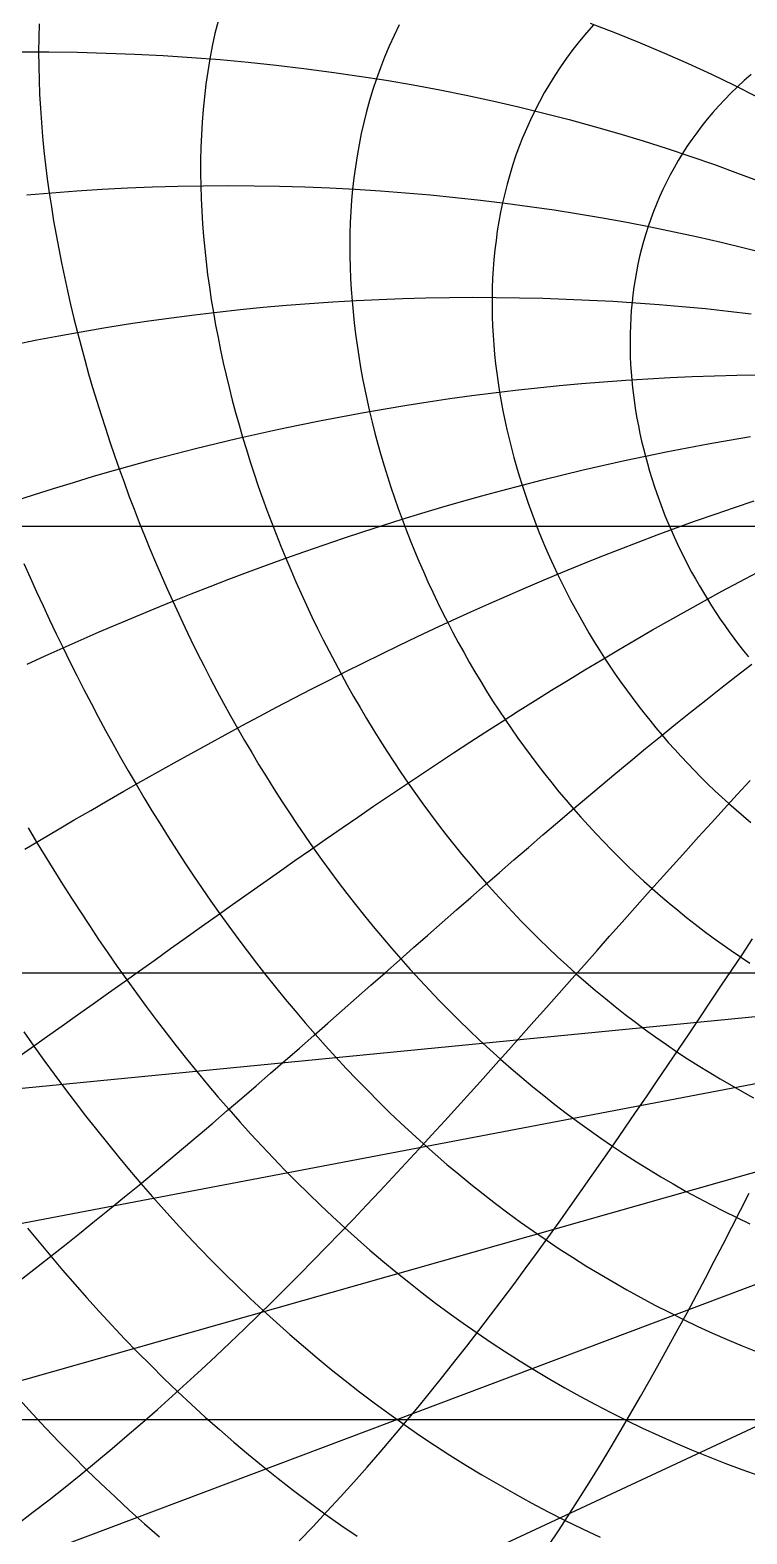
# Model space of a CAD drawing. Header units: millimetres. Extents: x -267 to 267, y -134 to 134.
# Drawn here: x -88.3 to -32.4, y -43.8 to 73.6 of the extents above; entities that cross this region are included whole.
import ezdxf

# ---------------------------------------------------------------- set-up
doc = ezdxf.new("R2010")
doc.units = ezdxf.units.MM
doc.layers.add('ENGRAVE', color=7, linetype='Continuous')

msp = doc.modelspace()

# ---------------------------------------------------------------- linework, layer by layer
at = {"layer": 'ENGRAVE'}
for points in [[(-87.6392, 74.0657), (-87.6717, 72.9634), (-87.6839, 71.861), (-87.6766, 70.7585), (-87.6506, 69.6562), (-87.6068, 68.5541), (-87.5457, 67.4525), (-87.4682, 66.3514), (-87.3747, 65.2509), (-87.2659, 64.1513), (-87.1424, 63.0525), (-87.0045, 61.9548), (-86.8528, 60.8582), (-86.6876, 59.7629), (-86.5095, 58.6689), (-86.3187, 57.5764), (-86.1156, 56.4855), (-85.9006, 55.3962), (-85.6738, 54.3087), (-85.4357, 53.2231), (-85.1865, 52.1395), (-84.9263, 51.0579), (-84.6555, 49.9785), (-84.3742, 48.9014), (-84.0826, 47.8266), (-83.781, 46.7543), (-83.4694, 45.6846), (-83.148, 44.6175), (-82.817, 43.5532), (-82.4764, 42.4917), (-82.1265, 41.4332), (-81.7672, 40.3777), (-81.3988, 39.3254), (-81.0212, 38.2763), (-80.6346, 37.2305), (-80.239, 36.1882), (-79.8346, 35.1495), (-79.4213, 34.1144), (-78.9992, 33.083), (-78.5683, 32.0555), (-78.1287, 31.032), (-77.6804, 30.0125), (-77.2235, 28.9972), (-76.7579, 27.9862), (-76.2836, 26.9796), (-75.8007, 25.9775), (-75.3092, 24.9801), (-74.8091, 23.9874), (-74.3003, 22.9995), (-73.7829, 22.0166), (-73.2568, 21.0388), (-72.7221, 20.0662), (-72.1787, 19.099), (-71.6265, 18.1373), (-71.0657, 17.1811), (-70.496, 16.2307), (-69.9176, 15.2861), (-69.3303, 14.3475), (-68.7341, 13.4151), (-68.1291, 12.4889), (-67.5151, 11.5691), (-66.8922, 10.6559), (-66.2602, 9.7494), (-65.6192, 8.8497), (-64.969, 7.957), (-64.3098, 7.0715), (-63.6413, 6.1932), (-62.9636, 5.3224), (-62.2767, 4.4592), (-61.5804, 3.6038), (-60.8747, 2.7563), (-60.1597, 1.9169), (-59.4352, 1.0858), (-58.7013, 0.2632), (-57.9578, -0.5509), (-57.2048, -1.3562), (-56.4422, -2.1525), (-55.67, -2.9397), (-54.8882, -3.7176), (-54.0967, -4.486), (-53.2955, -5.2447), (-52.4846, -5.9936), (-51.664, -6.7324), (-50.8336, -7.4609), (-49.9936, -8.179), (-49.1438, -8.8865), (-48.2842, -9.5832), (-47.415, -10.2688), (-46.5361, -10.9433), (-45.6474, -11.6063), (-44.7492, -12.2578), (-43.8413, -12.8974), (-42.9239, -13.525), (-41.9969, -14.1405), (-41.0605, -14.7435), (-40.1147, -15.3339), (-39.1596, -15.9116), (-38.1953, -16.4762), (-37.2218, -17.0277), (-36.2392, -17.5658), (-35.2478, -18.0902), (-34.2475, -18.601), (-33.2386, -19.0977), (-32.2211, -19.5803)], [(-73.6918, 74.2738), (-73.93, 73.2931), (-74.1426, 72.3103), (-74.3306, 71.3255), (-74.4948, 70.339), (-74.6363, 69.351), (-74.7559, 68.3617), (-74.8542, 67.3715), (-74.9322, 66.3803), (-74.9906, 65.3885), (-75.0299, 64.3963), (-75.0508, 63.4037), (-75.0539, 62.411), (-75.0398, 61.4184), (-75.009, 60.426), (-74.962, 59.434), (-74.8993, 58.4425), (-74.8212, 57.4517), (-74.7284, 56.4617), (-74.621, 55.4727), (-74.4995, 54.4848), (-74.3643, 53.4981), (-74.2156, 52.5128), (-74.0539, 51.529), (-73.8793, 50.5468), (-73.6922, 49.5664), (-73.4928, 48.5879), (-73.2813, 47.6114), (-73.0581, 46.6371), (-72.8232, 45.665), (-72.577, 44.6952), (-72.3196, 43.728), (-72.0512, 42.7634), (-71.7719, 41.8016), (-71.4819, 40.8426), (-71.1814, 39.8866), (-70.8705, 38.9337), (-70.5494, 37.9839), (-70.218, 37.0376), (-69.8767, 36.0946), (-69.5254, 35.1552), (-69.1643, 34.2196), (-68.7934, 33.2877), (-68.4129, 32.3597), (-68.0228, 31.4357), (-67.6232, 30.516), (-67.2142, 29.6005), (-66.7958, 28.6893), (-66.3681, 27.7828), (-65.9311, 26.8808), (-65.4849, 25.9836), (-65.0295, 25.0913), (-64.565, 24.2041), (-64.0914, 23.3219), (-63.6087, 22.4451), (-63.117, 21.5736), (-62.6162, 20.7077), (-62.1065, 19.8474), (-61.5878, 18.9929), (-61.0602, 18.1443), (-60.5237, 17.3018), (-59.9782, 16.4654), (-59.4238, 15.6354), (-58.8606, 14.8119), (-58.2885, 13.995), (-57.7075, 13.1848), (-57.1177, 12.3815), (-56.519, 11.5852), (-55.9115, 10.7961), (-55.2951, 10.0143), (-54.67, 9.24), (-54.036, 8.4733), (-53.3932, 7.7144), (-52.7417, 6.9634), (-52.0813, 6.2204), (-51.4123, 5.4857), (-50.7344, 4.7593), (-50.0479, 4.0415), (-49.3526, 3.3323), (-48.6486, 2.632), (-47.936, 1.9407), (-47.2147, 1.2586), (-46.4848, 0.5858), (-45.7463, -0.0776), (-44.9992, -0.7313), (-44.2437, -1.3752), (-43.4797, -2.0091), (-42.7072, -2.633), (-41.9264, -3.2465), (-41.1372, -3.8496), (-40.3398, -4.442), (-39.5341, -5.0237), (-38.7204, -5.5945), (-37.8985, -6.1541), (-37.0687, -6.7025), (-36.231, -7.2395), (-35.3855, -7.7648), (-34.5322, -8.2785), (-33.6714, -8.7802), (-32.803, -9.2699), (-31.9272, -9.7474)], [(-59.5538, 73.9662), (-59.9629, 73.1355), (-60.3448, 72.3003), (-60.7006, 71.4608), (-61.0309, 70.6175), (-61.3367, 69.7705), (-61.6185, 68.9201), (-61.8772, 68.0667), (-62.1134, 67.2106), (-62.3278, 66.3518), (-62.521, 65.4908), (-62.6937, 64.6278), (-62.8464, 63.7629), (-62.9796, 62.8964), (-63.094, 62.0286), (-63.19, 61.1596), (-63.2681, 60.2896), (-63.3288, 59.4188), (-63.3725, 58.5475), (-63.3997, 57.6757), (-63.4108, 56.8038), (-63.4061, 55.9318), (-63.386, 55.06), (-63.351, 54.1884), (-63.3013, 53.3174), (-63.2372, 52.4469), (-63.1591, 51.5773), (-63.0673, 50.7086), (-62.962, 49.841), (-62.8435, 48.9746), (-62.7121, 48.1097), (-62.5681, 47.2463), (-62.4116, 46.3845), (-62.2428, 45.5246), (-62.0621, 44.6667), (-61.8696, 43.8108), (-61.6654, 42.9572), (-61.4498, 42.106), (-61.223, 41.2573), (-60.9851, 40.4112), (-60.7362, 39.5679), (-60.4766, 38.7275), (-60.2064, 37.8901), (-59.9256, 37.0559), (-59.6345, 36.225), (-59.3332, 35.3975), (-59.0217, 34.5736), (-58.7003, 33.7533), (-58.3689, 32.9368), (-58.0278, 32.1243), (-57.677, 31.3158), (-57.3165, 30.5115), (-56.9466, 29.7115), (-56.5672, 28.916), (-56.1785, 28.125), (-55.7805, 27.3387), (-55.3733, 26.5572), (-54.957, 25.7807), (-54.5317, 25.0093), (-54.0973, 24.2431), (-53.6541, 23.4822), (-53.2019, 22.7267), (-52.741, 21.9769), (-52.2713, 21.2328), (-51.793, 20.4945), (-51.3059, 19.7622), (-50.8103, 19.036), (-50.3062, 18.3161), (-49.7936, 17.6026), (-49.2726, 16.8955), (-48.7431, 16.1951), (-48.2054, 15.5015), (-47.6593, 14.8148), (-47.105, 14.1351), (-46.5425, 13.4626), (-45.9719, 12.7974), (-45.3932, 12.1397), (-44.8064, 11.4896), (-44.2117, 10.8471), (-43.609, 10.2125), (-42.9985, 9.5859), (-42.3801, 8.9675), (-41.7539, 8.3573), (-41.1201, 7.7555), (-40.4785, 7.1622), (-39.8294, 6.5776), (-39.1728, 6.0018), (-38.5087, 5.4349), (-37.8372, 4.8771), (-37.1584, 4.3285), (-36.4724, 3.7893), (-35.7791, 3.2595), (-35.0788, 2.7394), (-34.3715, 2.229), (-33.6573, 1.7285), (-32.9362, 1.2379), (-32.2084, 0.7576)], [(-44.386, 74.0015), (-44.9531, 73.357), (-45.4953, 72.7052), (-46.013, 72.0465), (-46.5067, 71.3813), (-46.9767, 70.7098), (-47.4237, 70.0325), (-47.848, 69.3495), (-48.25, 68.6613), (-48.6304, 67.9681), (-48.9894, 67.2702), (-49.3275, 66.5679), (-49.6452, 65.8614), (-49.9429, 65.1511), (-50.2211, 64.4371), (-50.48, 63.7198), (-50.7201, 62.9993), (-50.9419, 62.276), (-51.1457, 61.55), (-51.3319, 60.8215), (-51.5007, 60.0909), (-51.6527, 59.3583), (-51.7882, 58.6238), (-51.9074, 57.8879), (-52.0107, 57.1505), (-52.0984, 56.4119), (-52.1709, 55.6724), (-52.2284, 54.932), (-52.2712, 54.1911), (-52.2996, 53.4497), (-52.3138, 52.708), (-52.3143, 51.9662), (-52.301, 51.2246), (-52.2745, 50.4831), (-52.2348, 49.7421), (-52.1822, 49.0017), (-52.1169, 48.2619), (-52.0391, 47.5231), (-51.9492, 46.7853), (-51.8471, 46.0487), (-51.7332, 45.3134), (-51.6076, 44.5796), (-51.4706, 43.8474), (-51.3222, 43.1171), (-51.1627, 42.3886), (-50.9922, 41.6622), (-50.8108, 40.938), (-50.6188, 40.2161), (-50.4163, 39.4966), (-50.2034, 38.7798), (-49.9802, 38.0658), (-49.747, 37.3545), (-49.5037, 36.6463), (-49.2506, 35.9413), (-48.9877, 35.2395), (-48.7153, 34.541), (-48.4333, 33.8461), (-48.1419, 33.1549), (-47.8412, 32.4674), (-47.5314, 31.7839), (-47.2124, 31.1043), (-46.8845, 30.4289), (-46.5476, 29.7578), (-46.202, 29.0911), (-45.8477, 28.4289), (-45.4847, 27.7714), (-45.1132, 27.1187), (-44.7332, 26.4708), (-44.3449, 25.828), (-43.9483, 25.1903), (-43.5434, 24.5579), (-43.1305, 23.9309), (-42.7095, 23.3093), (-42.2805, 22.6934), (-41.8436, 22.0833), (-41.3989, 21.479), (-40.9464, 20.8807), (-40.4863, 20.2886), (-40.0186, 19.7026), (-39.5433, 19.123), (-39.0606, 18.5499), (-38.5705, 17.9834), (-38.0731, 17.4236), (-37.5685, 16.8706), (-37.0568, 16.3246), (-36.5379, 15.7856), (-36.0121, 15.2538), (-35.4794, 14.7292), (-34.9398, 14.2121), (-34.3934, 13.7025), (-33.8404, 13.2006), (-33.2807, 12.7064), (-32.7146, 12.2201), (-32.142, 11.7417)], [(-44.6675, 74.1069), (-42.6934, 73.3516), (-40.7604, 72.5741), (-38.8681, 71.7753), (-37.0159, 70.956), (-35.2032, 70.1171), (-33.4292, 69.2593), (-31.6932, 68.3834)], [(-89.1137, 71.8563), (-86.8776, 71.8583), (-84.6422, 71.8312), (-82.4093, 71.7749), (-80.1806, 71.6895), (-77.9577, 71.5751), (-75.7424, 71.432), (-73.5362, 71.2603), (-71.3408, 71.0602), (-69.1575, 70.8321), (-66.9879, 70.5763), (-64.8332, 70.2931), (-62.6949, 69.9828), (-60.574, 69.646), (-58.4718, 69.283), (-56.3891, 68.8942), (-54.3271, 68.4803), (-52.2865, 68.0416), (-50.2681, 67.5787), (-48.2725, 67.092), (-46.3004, 66.5823), (-44.3522, 66.0499), (-42.4283, 65.4955), (-40.5291, 64.9196), (-38.6548, 64.3228), (-36.8057, 63.7057), (-34.9817, 63.0687), (-33.1831, 62.4125), (-31.4096, 61.7377)], [(-32.1167, 70.0996), (-32.658, 69.6218), (-33.1815, 69.1366), (-33.6875, 68.6441), (-34.176, 68.1447), (-34.647, 67.6387), (-35.1009, 67.1262), (-35.5375, 66.6075), (-35.9573, 66.083), (-36.3601, 65.5528), (-36.7464, 65.0171), (-37.1161, 64.4763), (-37.4695, 63.9305), (-37.8068, 63.38), (-38.1282, 62.825), (-38.4337, 62.2657), (-38.7237, 61.7024), (-38.9983, 61.1352), (-39.2578, 60.5645), (-39.5022, 59.9903), (-39.7318, 59.4129), (-39.9468, 58.8325), (-40.1475, 58.2494), (-40.3339, 57.6636), (-40.5062, 57.0754), (-40.6648, 56.4849), (-40.8097, 55.8925), (-40.9412, 55.2982), (-41.0594, 54.7022), (-41.1646, 54.1047), (-41.2569, 53.5059), (-41.3364, 52.906), (-41.4035, 52.3051), (-41.4582, 51.7033), (-41.5007, 51.1009), (-41.5312, 50.4981), (-41.5498, 49.8949), (-41.5568, 49.2915), (-41.5523, 48.6881), (-41.5364, 48.0849), (-41.5093, 47.4819), (-41.4712, 46.8794), (-41.4222, 46.2774), (-41.3624, 45.6762), (-41.2921, 45.0758), (-41.2112, 44.4765), (-41.1201, 43.8783), (-41.0188, 43.2814), (-40.9074, 42.6859), (-40.7861, 42.092), (-40.6549, 41.4998), (-40.5142, 40.9094), (-40.3638, 40.3209), (-40.2041, 39.7346), (-40.035, 39.1504), (-39.8567, 38.5686), (-39.6694, 37.9893), (-39.4731, 37.4125), (-39.2679, 36.8385), (-39.0539, 36.2673), (-38.8314, 35.699), (-38.6002, 35.1338), (-38.3607, 34.5719), (-38.1127, 34.0132), (-37.8566, 33.458), (-37.5923, 32.9063), (-37.3199, 32.3583), (-37.0396, 31.814), (-36.7514, 31.2737), (-36.4554, 30.7374), (-36.1518, 30.2052), (-35.8406, 29.6772), (-35.5218, 29.1536), (-35.1957, 28.6344), (-34.8622, 28.1198), (-34.5215, 27.6099), (-34.1736, 27.1047), (-33.8187, 26.6044), (-33.4567, 26.1092), (-33.0879, 25.619), (-32.7123, 25.134), (-32.3299, 24.6544)], [(133.5177, 65.4167), (135.4134, 64.8379), (137.2842, 64.2382), (139.1299, 63.6182), (140.9503, 62.9786), (142.7455, 62.3198), (144.5154, 61.6424), (146.2602, 60.9469), (147.9799, 60.234), (149.6749, 59.5041), (151.3452, 58.7579), (152.9911, 57.9957), (154.613, 57.2181), (156.2112, 56.4257), (157.7861, 55.619), (159.3379, 54.7983), (160.8673, 53.9642), (162.3745, 53.1172), (163.8601, 52.2577), (165.3244, 51.3861), (166.768, 50.5029), (-98.844, -49.6085)], [(177.9173, 62.5031), (-87.632, -61.5164)], [(-88.6052, 60.7048), (-86.6531, 60.8745), (-84.6947, 61.022), (-82.7307, 61.1471), (-80.7622, 61.2496), (-78.7899, 61.3294), (-76.8148, 61.3866), (-74.8379, 61.4209), (-72.86, 61.4324), (-70.8821, 61.4211), (-68.9052, 61.387), (-66.9301, 61.33), (-64.9578, 61.2504), (-62.9892, 61.1481), (-61.0252, 61.0232), (-59.0667, 60.876), (-57.1145, 60.7064), (-55.1695, 60.5148), (-53.2325, 60.3012), (-51.3043, 60.0659), (-49.3855, 59.8091), (-47.477, 59.531), (-45.5794, 59.232), (-43.6933, 58.9122), (-41.8193, 58.572), (-39.958, 58.2116), (-38.1099, 57.8315), (-36.2754, 57.4318), (-34.4551, 57.0129), (-32.6493, 56.5752), (-30.8583, 56.1191)], [(-89.555, 49.0385), (-87.8318, 49.3855), (-86.0995, 49.7163), (-84.3585, 50.0309), (-82.6091, 50.3289), (-80.8517, 50.6101), (-79.0866, 50.8744), (-77.3143, 51.1216), (-75.5351, 51.3515), (-73.7495, 51.5639), (-71.958, 51.7586), (-70.1609, 51.9356), (-68.359, 52.0947), (-66.5525, 52.2358), (-64.7421, 52.3587), (-62.9282, 52.4635), (-61.1114, 52.5499), (-59.2923, 52.6179), (-57.4714, 52.6676), (-55.6493, 52.6988), (-53.8265, 52.7115), (-52.0036, 52.7057), (-50.1811, 52.6814), (-48.3597, 52.6387), (-46.5398, 52.5776), (-44.7221, 52.498), (-42.9071, 52.4001), (-41.0953, 52.284), (-39.2873, 52.1497), (-37.4836, 51.9974), (-35.6846, 51.8271), (-33.891, 51.639), (-32.1031, 51.4332)], [(133.5177, 49.9802), (135.1168, 49.3309), (136.6997, 48.6679), (138.2667, 47.9916), (139.8178, 47.3024), (141.3532, 46.6006), (142.8731, 45.8866), (144.3776, 45.1608), (145.867, 44.4234), (147.3414, 43.6749), (148.8012, 42.9155), (150.2465, 42.1456), (151.6776, 41.3655), (153.0948, 40.5756), (154.4984, 39.7761), (155.8886, 38.9674), (157.2658, 38.1497), (-108.4052, -37.3234)], [(-89.6161, 36.7982), (-88.0763, 37.3008), (-86.5281, 37.7927), (-84.9714, 38.2736), (-83.4063, 38.7432), (-81.8328, 39.2014), (-80.2509, 39.648), (-78.6608, 40.0826), (-77.0624, 40.5051), (-75.456, 40.9154), (-73.8415, 41.3131), (-72.2192, 41.698), (-70.5892, 42.0701), (-68.9515, 42.429), (-67.3065, 42.7746), (-65.6542, 43.1067), (-63.9949, 43.4251), (-62.3287, 43.7296), (-60.656, 44.0201), (-58.9769, 44.2963), (-57.2916, 44.5582), (-55.6005, 44.8056), (-53.9039, 45.0383), (-52.2019, 45.2561), (-50.495, 45.459), (-48.7835, 45.6469), (-47.0676, 45.8195), (-45.3477, 45.9769), (-43.6242, 46.1189), (-41.8974, 46.2454), (-40.1677, 46.3563), (-38.4354, 46.4516), (-36.701, 46.5312), (-34.9648, 46.595), (-33.2272, 46.6431), (-31.4885, 46.6753)], [(-88.5801, 24.0868), (-87.1833, 24.7242), (-85.7803, 25.3552), (-84.3708, 25.9798), (-82.9548, 26.5975), (-81.5322, 27.2084), (-80.1029, 27.8121), (-78.6667, 28.4084), (-77.2235, 28.9972), (-75.7732, 29.5783), (-74.3158, 30.1513), (-72.8511, 30.7162), (-71.3791, 31.2727), (-69.8998, 31.8206), (-68.4129, 32.3597), (-66.9186, 32.8898), (-65.4167, 33.4106), (-63.9073, 33.922), (-62.3902, 34.4238), (-60.8655, 34.9157), (-59.3332, 35.3975), (-57.7932, 35.8691), (-56.2457, 36.3302), (-54.6906, 36.7806), (-53.1279, 37.2201), (-51.5578, 37.6486), (-49.9802, 38.0658), (-48.3953, 38.4714), (-46.8031, 38.8654), (-45.2037, 39.2476), (-43.5973, 39.6177), (-41.984, 39.9755), (-40.3638, 40.3209), (-38.737, 40.6538), (-37.1037, 40.9738), (-35.4641, 41.2809), (-33.8184, 41.5749), (-32.1667, 41.8557)], [(-88.7703, 9.6532), (-87.4872, 10.4131), (-86.2013, 11.1706), (-84.9124, 11.9257), (-83.6203, 12.678), (-82.3247, 13.4274), (-81.0255, 14.1737), (-79.7224, 14.9168), (-78.4154, 15.6564), (-77.104, 16.3924), (-75.7883, 17.1246), (-74.4679, 17.8528), (-73.1427, 18.5768), (-71.8125, 19.2964), (-70.4771, 20.0114), (-69.1363, 20.7216), (-67.79, 21.4269), (-66.4379, 22.127), (-65.0799, 22.8217), (-63.7158, 23.5108), (-62.3454, 24.1942), (-60.9686, 24.8715), (-59.5852, 25.5427), (-58.195, 26.2075), (-56.7979, 26.8657), (-55.3938, 27.5171), (-53.9825, 28.1614), (-52.5638, 28.7985), (-51.1377, 29.4281), (-49.704, 30.0501), (-48.2625, 30.6641), (-46.8132, 31.2701), (-45.356, 31.8677), (-43.8908, 32.4567), (-42.4175, 33.037), (-40.9359, 33.6082), (-39.4461, 34.1702), (-37.948, 34.7228), (-36.4415, 35.2657), (-34.9265, 35.7987), (-33.4032, 36.3215), (-31.8713, 36.834)], [(-89.0118, 34.863), (-87.5283, 34.863), (-86.0447, 34.863), (-84.5612, 34.863), (-83.0777, 34.863), (-81.5941, 34.863), (-80.1106, 34.863), (-78.6271, 34.863), (-77.1436, 34.863), (-75.66, 34.863), (-74.1765, 34.863), (-72.693, 34.863), (-71.2094, 34.863), (-69.7259, 34.863), (-68.2424, 34.863), (-66.7588, 34.863), (-65.2753, 34.863), (-63.7918, 34.863), (-62.3083, 34.863), (-60.8247, 34.863), (-59.3412, 34.863), (-57.8577, 34.863), (-56.3741, 34.863), (-54.8906, 34.863), (-53.4071, 34.863), (-51.9235, 34.863), (-50.44, 34.863), (-48.9565, 34.863), (-47.473, 34.863), (-45.9894, 34.863), (-44.5059, 34.863), (-43.0224, 34.863), (-41.5388, 34.863), (-40.0553, 34.863), (-38.5718, 34.863), (-37.0882, 34.863), (-35.6047, 34.863), (-34.1212, 34.863), (-32.6377, 34.863), (-31.1541, 34.863)], [(133.5177, 33.8184), (134.9334, 33.1171), (136.3394, 32.4077), (137.7361, 31.6902), (139.1234, 30.9651), (140.5018, 30.2324), (141.8713, 29.4925), (143.2322, 28.7456), (144.5846, 27.9919), (145.9288, 27.2316), (147.2651, 26.4651), (148.5936, 25.6924), (-117.1208, -24.9139)], [(-88.8356, 31.9532), (-88.3446, 30.8437), (-87.8464, 29.7381), (-87.3409, 28.6363), (-86.8281, 27.5385), (-86.3079, 26.4448), (-85.7803, 25.3552), (-85.2451, 24.27), (-84.7024, 23.1891), (-84.1521, 22.1127), (-83.5941, 21.0409), (-83.0284, 19.9738), (-82.4549, 18.9115), (-81.8734, 17.8541), (-81.2841, 16.8018), (-80.6866, 15.7547), (-80.081, 14.7129), (-79.4672, 13.6765), (-78.8452, 12.6456), (-78.2147, 11.6204), (-77.5757, 10.601), (-76.9281, 9.5876), (-76.2719, 8.5803), (-75.6069, 7.5792), (-74.933, 6.5844), (-74.2502, 5.5962), (-73.5583, 4.6146), (-72.8572, 3.6399), (-72.1468, 2.6722), (-71.427, 1.7116), (-70.6977, 0.7583), (-69.9589, -0.1875), (-69.2103, -1.1257), (-68.4519, -2.056), (-67.6837, -2.9784), (-66.9054, -3.8926), (-66.117, -4.7984), (-65.3184, -5.6957), (-64.5094, -6.5842), (-63.6901, -7.4639), (-62.8603, -8.3344), (-62.0198, -9.1955), (-61.1687, -10.0472), (-60.3068, -10.8891), (-59.434, -11.721), (-58.5503, -12.5428), (-57.6556, -13.3542), (-56.7498, -14.1551), (-55.8329, -14.9451), (-54.9047, -15.724), (-53.9654, -16.4917), (-53.0147, -17.2479), (-52.0527, -17.9924), (-51.0793, -18.7249), (-50.0946, -19.4452), (-49.0984, -20.153), (-48.0909, -20.8481), (-47.0719, -21.5304), (-46.0416, -22.1994), (-44.9999, -22.8551), (-43.947, -23.497), (-42.8827, -24.1251), (-41.8073, -24.739), (-40.7207, -25.3385), (-39.6232, -25.9234), (-38.5147, -26.4933), (-37.3953, -27.0481), (-36.2653, -27.5876), (-35.1248, -28.1114), (-33.9739, -28.6194), (-32.8128, -29.1112), (-31.6417, -29.5868)], [(-89.4847, -6.7218), (-88.2708, -5.8643), (-87.0585, -5.0056), (-85.8477, -4.1459), (-84.6381, -3.2854), (-83.4294, -2.4242), (-82.2214, -1.5625), (-81.0139, -0.7005), (-79.8066, 0.1616), (-78.5992, 1.0237), (-77.3916, 1.8856), (-76.1834, 2.7471), (-74.9744, 3.6081), (-73.7644, 4.4683), (-72.553, 5.3276), (-71.3402, 6.1859), (-70.1255, 7.0429), (-68.9089, 7.8984), (-67.6899, 8.7524), (-66.4684, 9.6045), (-65.2441, 10.4547), (-64.0168, 11.3027), (-62.7863, 12.1484), (-61.5522, 12.9916), (-60.3143, 13.8321), (-59.0724, 14.6696), (-57.8263, 15.5041), (-56.5756, 16.3354), (-55.3202, 17.1631), (-54.0597, 17.9872), (-52.7941, 18.8075), (-51.5229, 19.6237), (-50.246, 20.4356), (-48.9631, 21.2431), (-47.674, 22.0459), (-46.3784, 22.8439), (-45.0762, 23.6368), (-43.767, 24.4244), (-42.4506, 25.2064), (-41.1269, 25.9828), (-39.7955, 26.7532), (-38.4563, 27.5174), (-37.109, 28.2752), (-35.7534, 29.0264), (-34.3894, 29.7707), (-33.0166, 30.5079), (-31.6348, 31.2378)], [(-89.2581, -24.0772), (-88.055, -23.1487), (-86.8592, -22.2158), (-85.6704, -21.2787), (-84.4883, -20.3376), (-83.3125, -19.3928), (-82.1429, -18.4444), (-80.979, -17.4926), (-79.8205, -16.5377), (-78.6672, -15.5798), (-77.5186, -14.6191), (-76.3746, -13.6558), (-75.2348, -12.69), (-74.0989, -11.7221), (-72.9666, -10.752), (-71.8375, -9.7801), (-70.7114, -8.8065), (-69.588, -7.8313), (-68.467, -6.8548), (-67.3481, -5.8771), (-66.231, -4.8984), (-65.1153, -3.9189), (-64.0008, -2.9386), (-62.8873, -1.9579), (-61.7743, -0.9768), (-60.6616, 0.0044), (-59.5489, 0.9856), (-58.4359, 1.9667), (-57.3223, 2.9474), (-56.2078, 3.9277), (-55.0921, 4.9072), (-53.975, 5.8859), (-52.856, 6.8636), (-51.735, 7.8401), (-50.6116, 8.8152), (-49.4855, 9.7888), (-48.3564, 10.7608), (-47.2241, 11.7308), (-46.0881, 12.6987), (-44.9483, 13.6644), (-43.8042, 14.6277), (-42.6556, 15.5884), (-41.5022, 16.5463), (-40.3437, 17.5012), (-39.1798, 18.4529), (-38.0101, 19.4013), (-36.8343, 20.3461), (-35.6521, 21.2871), (-34.4633, 22.2242), (-33.2674, 23.1571), (-32.0642, 24.0856)], [(133.5177, 17.073), (134.8331, 16.3406), (136.1441, 15.6043), (137.4509, 14.8644), (138.7537, 14.1211), (140.0527, 13.3746), (-125.6874, -12.6249)], [(-89.4059, -43.0662), (-88.1266, -42.0957), (-86.8631, -41.1173), (-85.6148, -40.1313), (-84.3812, -39.1379), (-83.1619, -38.1375), (-81.9565, -37.1303), (-80.7643, -36.1166), (-79.5849, -35.0967), (-78.418, -34.0709), (-77.2629, -33.0394), (-76.1193, -32.0024), (-74.9867, -30.9602), (-73.8646, -29.913), (-72.7527, -28.8611), (-71.6505, -27.8047), (-70.5576, -26.7439), (-69.4735, -25.6791), (-68.3979, -24.6103), (-67.3303, -23.5379), (-66.2704, -22.4619), (-65.2177, -21.3826), (-64.1718, -20.3003), (-63.1325, -19.2149), (-62.0992, -18.1269), (-61.0717, -17.0362), (-60.0495, -15.9431), (-59.0322, -14.8478), (-58.0196, -13.7504), (-57.0113, -12.6511), (-56.0069, -11.5501), (-55.006, -10.4474), (-54.0083, -9.3434), (-53.0135, -8.238), (-52.0212, -7.1316), (-51.0311, -6.0241), (-50.0428, -4.9159), (-49.056, -3.807), (-48.0703, -2.6976), (-47.0855, -1.5878), (-46.1012, -0.4778), (-45.1169, 0.6322), (-44.1325, 1.7422), (-43.1476, 2.8519), (-42.1618, 3.9612), (-41.1748, 5.0701), (-40.1863, 6.1782), (-39.1959, 7.2855), (-38.2033, 8.3918), (-37.2081, 9.497), (-36.21, 10.6008), (-35.2086, 11.7033), (-34.2037, 12.8041), (-33.1948, 13.9031), (-32.1816, 15.0002)], [(-88.4988, 11.3107), (-87.8402, 10.2044), (-87.1739, 9.1033), (-86.4999, 8.0075), (-85.8179, 6.917), (-85.1278, 5.8321), (-84.4295, 4.7528), (-83.7228, 3.6793), (-83.0074, 2.6117), (-82.2834, 1.5503), (-81.5504, 0.495), (-80.8084, -0.5538), (-80.0571, -1.5961), (-79.2964, -2.6316), (-78.5261, -3.6602), (-77.7461, -4.6818), (-76.9561, -5.6962), (-76.156, -6.7031), (-75.3457, -7.7024), (-74.5248, -8.694), (-73.6934, -9.6775), (-72.8511, -10.6529), (-71.9979, -11.6198), (-71.1335, -12.5782), (-70.2577, -13.5278), (-69.3705, -14.4683), (-68.4716, -15.3996), (-67.5608, -16.3214), (-66.6381, -17.2335), (-65.7032, -18.1357), (-64.756, -19.0277), (-63.7963, -19.9093), (-62.8241, -20.7801), (-61.839, -21.6401), (-60.8411, -22.4888), (-59.8301, -23.3261), (-58.806, -24.1517), (-57.7687, -24.9653), (-56.718, -25.7666), (-55.6538, -26.5554), (-54.5761, -27.3313), (-53.4848, -28.0941), (-52.3798, -28.8434), (-51.2611, -29.5791), (-50.1286, -30.3007), (-48.9823, -31.008), (-47.8222, -31.7007), (-46.6484, -32.3785), (-45.4608, -33.0411), (-44.2594, -33.6881), (-43.0445, -34.3193), (-41.8159, -34.9343), (-40.5739, -35.5329), (-39.3186, -36.1147), (-38.0501, -36.6795), (-36.7685, -37.2268), (-35.4741, -37.7565), (-34.1671, -38.2683), (-32.8478, -38.7617), (-31.5163, -39.2366)], [(-67.3663, -44.335), (-66.2761, -43.1946), (-65.2021, -42.0483), (-64.1436, -40.8965), (-63.1, -39.7393), (-62.0708, -38.5771), (-61.0551, -37.4099), (-60.0526, -36.2382), (-59.0626, -35.0621), (-58.0844, -33.8818), (-57.1177, -32.6975), (-56.1619, -31.5095), (-55.2164, -30.3178), (-54.2807, -29.1228), (-53.3544, -27.9245), (-52.437, -26.7232), (-51.5279, -25.5189), (-50.6269, -24.312), (-49.7333, -23.1025), (-48.8468, -21.8906), (-47.9669, -20.6764), (-47.0932, -19.4601), (-46.2254, -18.2418), (-45.3629, -17.0218), (-44.5055, -15.8), (-43.6527, -14.5766), (-42.8042, -13.3518), (-41.9595, -12.1257), (-41.1183, -10.8985), (-40.2802, -9.6702), (-39.445, -8.4409), (-38.6121, -7.2109), (-37.7812, -5.9801), (-36.9521, -4.7488), (-36.1243, -3.5171), (-35.2974, -2.285), (-34.4713, -1.0527), (-33.6454, 0.1797), (-32.8195, 1.4121), (-31.9932, 2.6444)], [(-89.0118, 0), (-87.5283, 0), (-86.0447, 0), (-84.5612, 0), (-83.0777, 0), (-81.5941, 0), (-80.1106, 0), (-78.6271, 0), (-77.1436, 0), (-75.66, 0), (-74.1765, 0), (-72.693, 0), (-71.2094, 0), (-69.7259, 0), (-68.2424, 0), (-66.7588, 0), (-65.2753, 0), (-63.7918, 0), (-62.3083, 0), (-60.8247, 0), (-59.3412, 0), (-57.8577, 0), (-56.3741, 0), (-54.8906, 0), (-53.4071, 0), (-51.9235, 0), (-50.44, 0), (-48.9565, 0), (-47.473, 0), (-45.9894, 0), (-44.5059, 0), (-43.0224, 0), (-41.5388, 0), (-40.0553, 0), (-38.5718, 0), (-37.0882, 0), (-35.6047, 0), (-34.1212, 0), (-32.6377, 0), (-31.1541, 0)], [(-88.8456, -4.6098), (-88.0643, -5.7182), (-87.2737, -6.8206), (-86.4737, -7.9167), (-85.664, -9.0064), (-84.8442, -10.0896), (-84.0143, -11.166), (-83.1739, -12.2355), (-82.3228, -13.2978), (-81.4607, -14.3529), (-80.5873, -15.4003), (-79.7025, -16.44), (-78.8059, -17.4718), (-77.8974, -18.4953), (-76.9766, -19.5105), (-76.0432, -20.517), (-75.0971, -21.5146), (-74.1379, -22.5031), (-73.1654, -23.4821), (-72.1794, -24.4516), (-71.1796, -25.4111), (-70.1657, -26.3604), (-69.1375, -27.2993), (-68.0948, -28.2274), (-67.0372, -29.1445), (-65.9647, -30.0502), (-64.8769, -30.9443), (-63.7736, -31.8264), (-62.6547, -32.6962), (-61.5198, -33.5534), (-60.3689, -34.3976), (-59.2018, -35.2286), (-58.0182, -36.046), (-56.818, -36.8493), (-55.6012, -37.6384), (-54.3675, -38.4127), (-53.1169, -39.172), (-51.8492, -39.9158), (-50.5645, -40.6438), (-49.2627, -41.3557), (-47.9438, -42.0509), (-46.6077, -42.7293), (-45.2546, -43.3902), (-43.8845, -44.0335)], [(-47.9346, -44.7434), (-47.0827, -43.4575), (-46.2452, -42.168), (-45.4213, -40.875), (-44.6105, -39.5789), (-43.812, -38.2797), (-43.0252, -36.9776), (-42.2495, -35.6728), (-41.4844, -34.3654), (-40.7294, -33.0555), (-39.9838, -31.7433), (-39.2472, -30.4288), (-38.519, -29.1124), (-37.7989, -27.7939), (-37.0863, -26.4737), (-36.3808, -25.1517), (-35.682, -23.8281), (-34.9894, -22.5029), (-34.3027, -21.1764), (-33.6213, -19.8486), (-32.9451, -18.5195), (-32.2735, -17.1893)], [(-88.5544, -19.9159), (-87.652, -21.0216), (-86.7374, -22.1203), (-85.8105, -23.2117), (-84.8708, -24.2955), (-83.9179, -25.3717), (-82.9515, -26.4398), (-81.9713, -27.4997), (-80.9768, -28.5511), (-79.9677, -29.5937), (-78.9437, -30.6273), (-77.9043, -31.6515), (-76.8492, -32.6661), (-75.7781, -33.6707), (-74.6904, -34.6651), (-73.586, -35.649), (-72.4643, -36.6219), (-71.3251, -37.5836), (-70.1679, -38.5336), (-68.9924, -39.4718), (-67.7984, -40.3976), (-66.5853, -41.3107), (-65.3529, -42.2107), (-64.1009, -43.0972), (-62.829, -43.9698)], [(-89.1731, -33.3093), (-88.159, -34.4193), (-87.1292, -35.5215), (-86.083, -36.6155), (-85.0201, -37.7011), (-83.94, -38.778), (-82.842, -39.8457), (-81.7256, -40.9041), (-80.5904, -41.9527), (-79.4357, -42.9913), (-78.2611, -44.0194)], [(-89.0118, -34.863), (-87.5283, -34.863), (-86.0447, -34.863), (-84.5612, -34.863), (-83.0777, -34.863), (-81.5941, -34.863), (-80.1106, -34.863), (-78.6271, -34.863), (-77.1436, -34.863), (-75.66, -34.863), (-74.1765, -34.863), (-72.693, -34.863), (-71.2094, -34.863), (-69.7259, -34.863), (-68.2424, -34.863), (-66.7588, -34.863), (-65.2753, -34.863), (-63.7918, -34.863), (-62.3083, -34.863), (-60.8247, -34.863), (-59.3412, -34.863), (-57.8577, -34.863), (-56.3741, -34.863), (-54.8906, -34.863), (-53.4071, -34.863), (-51.9235, -34.863), (-50.44, -34.863), (-48.9565, -34.863), (-47.473, -34.863), (-45.9894, -34.863), (-44.5059, -34.863), (-43.0224, -34.863), (-41.5388, -34.863), (-40.0553, -34.863), (-38.5718, -34.863), (-37.0882, -34.863), (-35.6047, -34.863), (-34.1212, -34.863), (-32.6377, -34.863), (-31.1541, -34.863)]]:
    msp.add_lwpolyline(points, dxfattribs=at)

doc.saveas('drawing.dxf')
